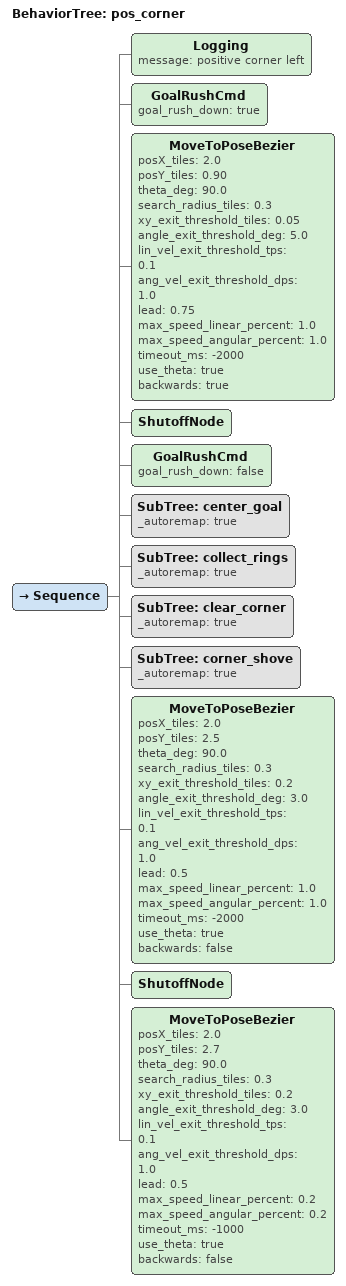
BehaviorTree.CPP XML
<?xml version="1.0" encoding="UTF-8"?>
<root BTCPP_format="4">
  <include path="bt_clear_corner.xml"/>
  <include path="bt_collect_rings.xml"/>
  <include path="bt_corner_shove.xml"/>
  <include path="bt_center_goal.xml"/>
  <BehaviorTree ID="pos_corner">
    <Sequence>
      <Logging message="positive corner left"/>
      <GoalRushCmd goal_rush_down="true"/>
      <MoveToPoseBezier posX_tiles="2.0"
                            posY_tiles="0.90"
                            theta_deg="90.0"
                            search_radius_tiles="0.3"
                            xy_exit_threshold_tiles="0.05"
                            angle_exit_threshold_deg="5.0"
                            lin_vel_exit_threshold_tps="0.1"
                            ang_vel_exit_threshold_dps="1.0"
                            lead="0.75"
                            max_speed_linear_percent="1.0"
                            max_speed_angular_percent="1.0"
                            timeout_ms="-2000"
                            use_theta="true"
                            backwards="true"/>
      <ShutoffNode/>
      <GoalRushCmd goal_rush_down="false"/>

      <SubTree ID="center_goal" _autoremap="true"/>

      <SubTree ID="collect_rings" _autoremap="true"/>
      <SubTree ID="clear_corner" _autoremap="true"/>
      <SubTree ID="corner_shove" _autoremap="true"/>
      <MoveToPoseBezier
        posX_tiles="2.0"
        posY_tiles="2.5"
        theta_deg="90.0"
        search_radius_tiles="0.3"
        xy_exit_threshold_tiles="0.2"
        angle_exit_threshold_deg="3.0"
        lin_vel_exit_threshold_tps="0.1"
        ang_vel_exit_threshold_dps="1.0"
        lead="0.5"
        max_speed_linear_percent="1.0"
        max_speed_angular_percent="1.0"
        timeout_ms="-2000"
        use_theta="true"
        backwards="false"/>
      <ShutoffNode/>

      <MoveToPoseBezier
        posX_tiles="2.0"
        posY_tiles="2.7"
        theta_deg="90.0"
        search_radius_tiles="0.3"
        xy_exit_threshold_tiles="0.2"
        angle_exit_threshold_deg="3.0"
        lin_vel_exit_threshold_tps="0.1"
        ang_vel_exit_threshold_dps="1.0"
        lead="0.5"
        max_speed_linear_percent="0.2"
        max_speed_angular_percent="0.2"
        timeout_ms="-1000"
        use_theta="true"
        backwards="false"/>
    </Sequence>
  </BehaviorTree>

</root>
